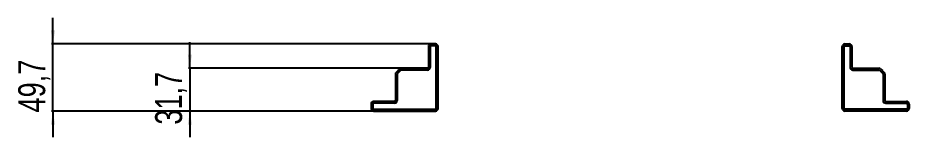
# Model space of a CAD drawing. Header units: millimetres. Extents: x -250 to 4825, y -2447 to 1577.
# Drawn here: x -249 to 412, y -1331 to -1243 of the extents above; entities that cross this region are included whole.
import ezdxf

# ---------------------------------------------------------------- set-up
doc = ezdxf.new("R2010")
doc.units = ezdxf.units.MM
doc.layers.add('FORMAT', color=7, linetype='Continuous')
doc.styles.add('SLDTEXTSTYLE0', font='TXT', dxfattribs={"width": 0.75})
doc.dimstyles.new('SLDDIMSTYLE1', dxfattribs={"dimtxt": 20, "dimasz": 10, "dimexe": 0, "dimexo": 0.0625, "dimgap": 5, "dimtad": 2, "dimdec": 1, "dimrnd": 1e-09, "dimzin": 12, "dimdsep": 46, "dimtxsty": 'SLDTEXTSTYLE0', "dimsah": 1, "dimcen": 0.09, "dimadec": 0, "dimazin": 3, "dimtfac": 1, "dimtmove": 0, "dimatfit": 0, "dimfxl": 0, "dimfrac": 2, "dimtolj": 1, "dimtzin": 12, "dimarcsym": 0})

# ---------------------------------------------------------------- blocks, each defined once
blk = doc.blocks.new('_D_5')
at = {"layer": 'FORMAT'}
for p, q in [((-223.35, -1261.77), (-223.35, -1242.54)), ((57.28, -1261.77), (-224.35, -1261.77)), ((-223.35, -1311.47), (-223.35, -1261.77)), ((14.78, -1311.47), (-224.35, -1311.47)), ((-223.35, -1311.47), (-223.35, -1330.7))]:
    blk.add_line(p, q, dxfattribs=at)
for points in [[(-223.35, -1261.77), (-221.81, -1251.77), (-224.89, -1251.77)], [(-223.35, -1311.47), (-224.89, -1321.47), (-221.81, -1321.47)]]:
    blk.add_solid(points, dxfattribs=at)
at = {"layer": 'FORMAT', "insert": (-249.13, -1312.48), "char_height": 20, "attachment_point": 1, "rotation": 90, "style": 'SLDTEXTSTYLE0'}
blk.add_mtext('49,7', dxfattribs=at)
blk = doc.blocks.new('_D_6')
at = {"layer": 'FORMAT'}
for p, q in [((-121.73, -1279.77), (-121.73, -1260.54)), ((35.23, -1279.77), (-122.73, -1279.77)), ((-121.73, -1279.77), (-121.73, -1311.47)), ((14.78, -1311.47), (-122.73, -1311.47)), ((-121.73, -1311.47), (-121.73, -1330.7))]:
    blk.add_line(p, q, dxfattribs=at)
for points in [[(-121.73, -1279.77), (-120.19, -1269.77), (-123.27, -1269.77)], [(-121.73, -1311.47), (-123.27, -1321.47), (-120.19, -1321.47)]]:
    blk.add_solid(points, dxfattribs=at)
at = {"layer": 'FORMAT', "insert": (-147.51, -1321.48), "char_height": 20, "attachment_point": 1, "rotation": 90, "style": 'SLDTEXTSTYLE0'}
blk.add_mtext('31,7', dxfattribs=at)

msp = doc.modelspace()

# ---------------------------------------------------------------- linework, layer by layer
at = {"color": 7, "linetype": 'Continuous', "lineweight": 25}
for p, q in [((60.49, -1261.77), (57.29, -1261.77)), ((60.49, -1263.12), (57.29, -1263.12)), ((364.49, -1261.77), (367.69, -1261.77)), ((364.49, -1263.12), (367.69, -1263.12)), ((55.29, -1263.77), (55.29, -1279.12)), ((56.64, -1263.77), (56.64, -1279.12)), ((61.14, -1309.47), (61.14, -1263.77)), ((62.49, -1309.47), (62.49, -1263.77)), ((362.49, -1309.47), (362.49, -1263.77)), ((363.84, -1309.47), (363.84, -1263.77)), ((368.34, -1263.77), (368.34, -1279.12)), ((369.69, -1263.77), (369.69, -1279.12)), ((32.58, -1281.6), (31.38, -1282.8)), ((33.54, -1282.55), (32.33, -1283.76)), ((33.54, -1282.55), (32.58, -1281.6)), ((33.82, -1280.36), (32.62, -1281.56)), ((32.62, -1281.56), (33.57, -1282.52)), ((34.78, -1281.31), (33.57, -1282.52)), ((54.64, -1279.77), (35.24, -1279.77)), ((54.64, -1281.12), (35.24, -1281.12)), ((370.34, -1279.77), (389.74, -1279.77)), ((370.34, -1281.12), (389.74, -1281.12)), ((390.2, -1281.31), (391.41, -1282.52)), ((391.16, -1280.36), (392.36, -1281.56)), ((392.36, -1281.56), (391.41, -1282.52)), ((391.44, -1282.55), (392.4, -1281.6)), ((391.44, -1282.55), (392.65, -1283.76)), ((392.4, -1281.6), (393.6, -1282.8)), ((30.79, -1284.22), (30.79, -1303.62)), ((32.14, -1284.22), (32.14, -1303.62)), ((392.84, -1284.22), (392.84, -1303.62)), ((394.19, -1284.22), (394.19, -1303.62)), ((12.79, -1306.27), (12.79, -1309.47)), ((14.14, -1306.27), (14.14, -1309.47)), ((30.14, -1304.27), (14.79, -1304.27)), ((30.14, -1305.62), (14.79, -1305.62)), ((394.84, -1304.27), (410.19, -1304.27)), ((394.84, -1305.62), (410.19, -1305.62)), ((410.84, -1306.27), (410.84, -1309.47)), ((412.19, -1306.27), (412.19, -1309.47)), ((14.79, -1310.12), (60.49, -1310.12)), ((14.79, -1311.47), (60.49, -1311.47)), ((410.19, -1310.12), (364.49, -1310.12)), ((410.19, -1311.47), (364.49, -1311.47))]:
    msp.add_line(p, q, dxfattribs=at)
for centre, radius, start, end in [((57.29, -1263.77), 2, 90, 180), ((57.29, -1263.77), 0.65, 90, 180), ((60.49, -1263.77), 2, 0, 90), ((60.49, -1263.77), 0.65, 0, 90), ((364.49, -1263.77), 2, 90, 180), ((364.49, -1263.77), 0.65, 90, 180), ((367.69, -1263.77), 2, 0, 90), ((367.69, -1263.77), 0.65, 0, 90), ((32.79, -1284.22), 2, 135, 180), ((35.24, -1281.77), 2, 90, 135), ((35.24, -1281.77), 0.65, 90, 135), ((54.64, -1279.12), 2, 270, 0), ((54.64, -1279.12), 0.65, 270, 0), ((370.34, -1279.12), 2, 180, 270), ((370.34, -1279.12), 0.65, 180, 270), ((389.74, -1281.77), 2, 45, 90), ((389.74, -1281.77), 0.65, 45, 90), ((392.19, -1284.22), 2, 0, 45), ((32.79, -1284.22), 0.65, 135, 180), ((392.19, -1284.22), 0.65, 0, 45), ((14.79, -1306.27), 2, 90, 180), ((14.79, -1309.47), 2, 180, 270), ((14.79, -1306.27), 0.65, 90, 180), ((14.79, -1309.47), 0.65, 180, 270), ((30.14, -1303.62), 2, 270, 0), ((30.14, -1303.62), 0.65, 270, 0), ((60.49, -1309.47), 0.65, 270, 0), ((60.49, -1309.47), 2, 270, 0), ((364.49, -1309.47), 2, 180, 270), ((364.49, -1309.47), 0.65, 180, 270), ((394.84, -1303.62), 2, 180, 270), ((394.84, -1303.62), 0.65, 180, 270), ((410.19, -1306.27), 2, 0, 90), ((410.19, -1306.27), 0.65, 0, 90), ((410.19, -1309.47), 2, 270, 0), ((410.19, -1309.47), 0.65, 270, 0)]:
    msp.add_arc(centre, radius, start, end, dxfattribs=at)

# ---------------------------------------------------------------- dimensions: what is measured, and where the dimension line sits
at = {"layer": 'FORMAT'}
for base, p1, p2, picture, middle in [((-223.35, -1261.77), (14.79, -1311.47), (57.29, -1261.77), '_D_5', (-223.35, -1286.62)), ((-121.73, -1311.47), (35.24, -1279.77), (14.79, -1311.47), '_D_6', (-121.73, -1295.62))]:
    dim = msp.add_linear_dim(base=base, p1=p1, p2=p2, angle=90, dimstyle='SLDDIMSTYLE1', dxfattribs=at)
    dim.commit()
    dim.dimension.update_dxf_attribs({"geometry": picture, "text_midpoint": middle, "dimtype": 160})

doc.saveas('drawing.dxf')
